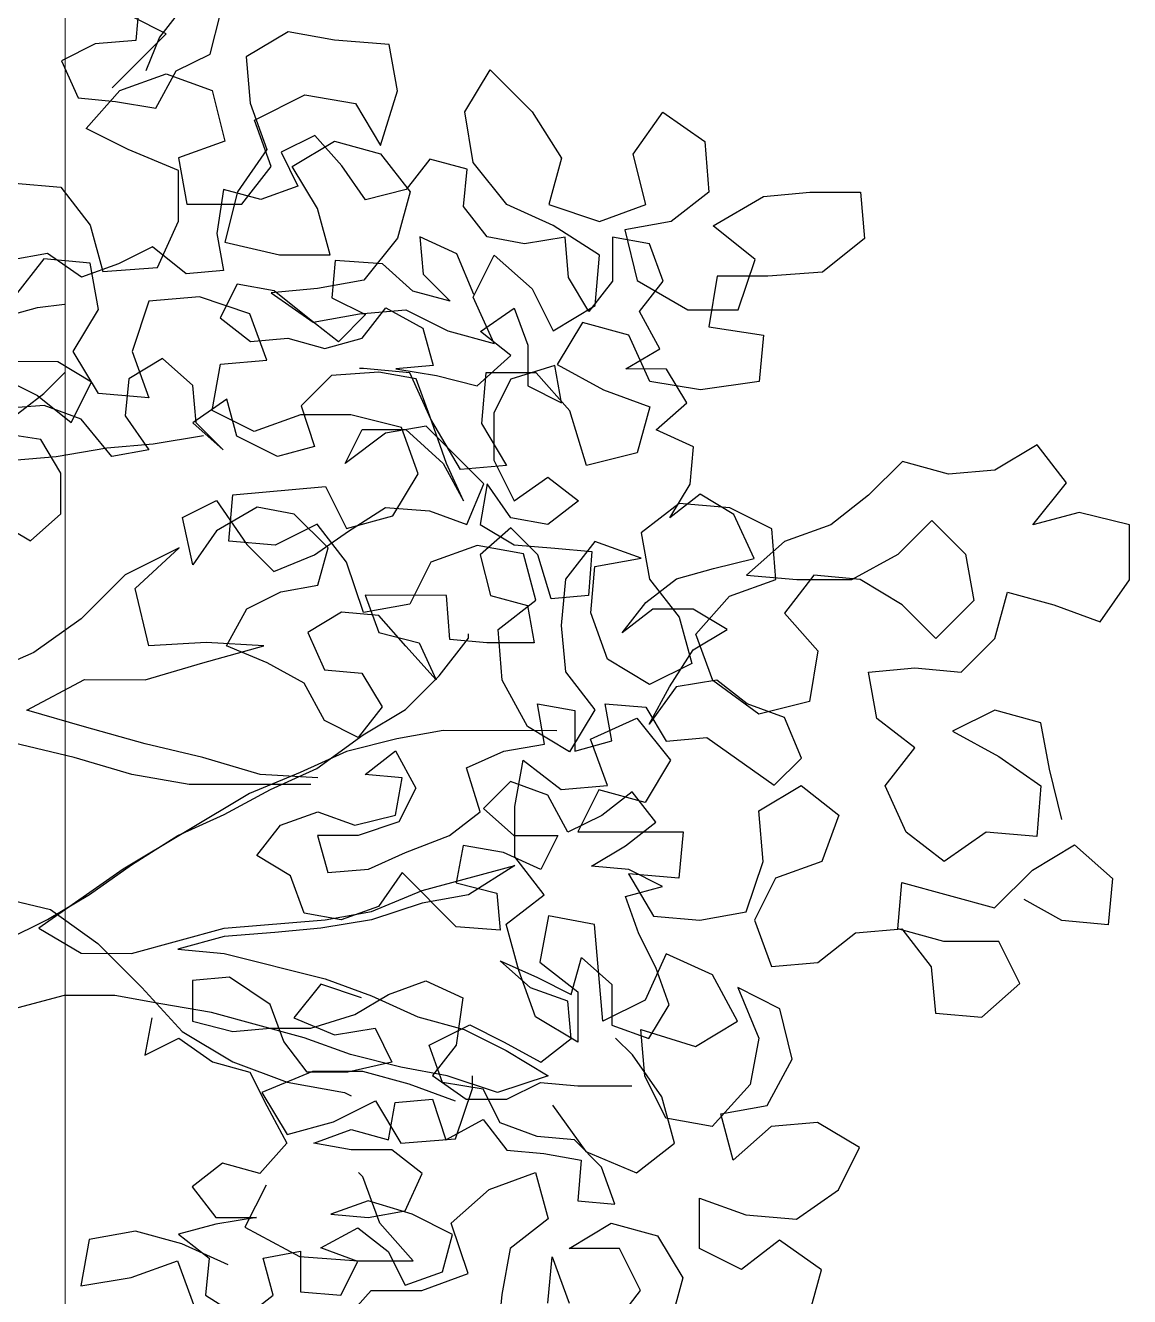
# Model space of a CAD drawing. Header units: millimetres. Extents: x 684983 to 685377, y 990360 to 990509.
# Drawn here: x 685185.96 to 685186.431, y 990435.284 to 990435.826 of the extents above; entities that cross this region are included whole.
import ezdxf

# ---------------------------------------------------------------- set-up
doc = ezdxf.new("R2010")
doc.units = ezdxf.units.MM
doc.layers.add('grid', color=8, linetype='Continuous', lineweight=9)
doc.layers.add('JACK  FRUIT TREE', color=7, linetype='Continuous')
doc.layers.add('TEAK', color=7, linetype='Continuous')

# ---------------------------------------------------------------- blocks, each defined once
blk = doc.blocks.new('JT')
at = {"color": 3}
for p, q in [((0.58548, 1.18347, 157.72663), (0.5735, 1.1763, 157.72663)), ((0.59863, 1.18106, 157.72663), (0.58548, 1.18347, 157.72663)), ((0.61419, 1.17985, 157.72663), (0.59863, 1.18106, 157.72663)), ((0.61657, 1.16669, 157.72663), (0.61419, 1.17985, 157.72663)), ((0.5735, 1.1763, 157.72663), (0.57469, 1.16314, 157.72663)), ((0.5376, 1.16676, 157.72663), (0.55077, 1.17153, 157.72663)), ((0.55077, 1.17153, 157.72663), (0.56392, 1.16674, 157.72663)), ((0.63571, 1.16069, 157.72663), (0.6429, 1.17265, 157.72663)), ((0.6429, 1.17265, 157.72663), (0.65485, 1.16067, 157.72663)), ((0.52802, 1.156, 157.72663), (0.5376, 1.16676, 157.72663)), ((0.56392, 1.16674, 157.72663), (0.5675, 1.15237, 157.72663)), ((0.57588, 1.15835, 157.72663), (0.59024, 1.16551, 157.72663)), ((0.59024, 1.16551, 157.72663), (0.6046, 1.16311, 157.72663)), ((0.61177, 1.15114, 157.72663), (0.61657, 1.16669, 157.72663)), ((0.57469, 1.16314, 157.72663), (0.57946, 1.14997, 157.72663)), ((0.6046, 1.16311, 157.72663), (0.61177, 1.15114, 157.72663)), ((0.63809, 1.14633, 157.72663), (0.63571, 1.16069, 157.72663)), ((0.65485, 1.16067, 157.72663), (0.66321, 1.1475, 157.72663)), ((0.68355, 1.14868, 157.72663), (0.69194, 1.16064, 157.72663)), ((0.69194, 1.16064, 157.72663), (0.7039, 1.15225, 157.72663)), ((0.58065, 1.14518, 157.72663), (0.57588, 1.15835, 157.72663)), ((0.53998, 1.15001, 157.72663), (0.52802, 1.156, 157.72663)), ((0.55433, 1.14401, 157.72663), (0.53998, 1.15001, 157.72663)), ((0.5675, 1.15237, 157.72663), (0.55433, 1.1476, 157.72663)), ((0.57946, 1.14997, 157.72663), (0.57108, 1.13801, 157.72663)), ((0.58664, 1.14518, 157.72663), (0.59861, 1.15235, 157.72663)), ((0.59861, 1.15235, 157.72663), (0.61177, 1.14874, 157.72663)), ((0.7039, 1.15225, 157.72663), (0.70508, 1.13789, 157.72663)), ((0.55433, 1.1476, 157.72663), (0.55672, 1.13444, 157.72663)), ((0.61177, 1.14874, 157.72663), (0.62013, 1.13797, 157.72663)), ((0.64765, 1.13435, 157.72663), (0.63809, 1.14633, 157.72663)), ((0.66321, 1.1475, 157.72663), (0.65961, 1.13434, 157.72663)), ((0.68713, 1.13432, 157.72663), (0.68355, 1.14868, 157.72663)), ((0.55432, 1.12965, 157.72663), (0.55433, 1.14401, 157.72663)), ((0.57227, 1.13442, 157.72663), (0.58065, 1.14518, 157.72663)), ((0.5938, 1.13321, 157.72663), (0.58664, 1.14518, 157.72663)), ((0.50767, 1.14046, 157.72663), (0.52083, 1.13926, 157.72663)), ((0.52083, 1.13926, 157.72663), (0.52919, 1.12848, 157.72663)), ((0.57108, 1.13801, 157.72663), (0.56747, 1.12366, 157.72663)), ((0.62013, 1.13797, 157.72663), (0.61653, 1.12481, 157.72663)), ((0.70508, 1.13789, 157.72663), (0.6943, 1.12953, 157.72663)), ((0.70627, 1.12832, 157.72663), (0.72063, 1.13668, 157.72663)), ((0.72063, 1.13668, 157.72663), (0.73379, 1.13786, 157.72663)), ((0.73379, 1.13786, 157.72663), (0.74815, 1.13785, 157.72663)), ((0.74815, 1.13785, 157.72663), (0.74934, 1.12469, 157.72663)), ((0.55672, 1.13444, 157.72663), (0.57227, 1.13442, 157.72663)), ((0.59738, 1.12004, 157.72663), (0.5938, 1.13321, 157.72663)), ((0.6608, 1.12836, 157.72663), (0.64765, 1.13435, 157.72663)), ((0.65961, 1.13434, 157.72663), (0.67396, 1.12954, 157.72663)), ((0.67396, 1.12954, 157.72663), (0.68713, 1.13432, 157.72663)), ((0.52919, 1.12848, 157.72663), (0.53277, 1.11532, 157.72663)), ((0.54832, 1.1165, 157.72663), (0.55432, 1.12965, 157.72663)), ((0.67396, 1.11997, 157.72663), (0.6608, 1.12836, 157.72663)), ((0.6943, 1.12953, 157.72663), (0.68114, 1.12714, 157.72663)), ((0.71822, 1.11874, 157.72663), (0.70627, 1.12832, 157.72663)), ((0.61653, 1.12481, 157.72663), (0.60695, 1.11286, 157.72663)), ((0.68114, 1.12714, 157.72663), (0.68472, 1.11278, 157.72663)), ((0.74934, 1.12469, 157.72663), (0.73736, 1.11513, 157.72663)), ((0.56747, 1.12366, 157.72663), (0.58302, 1.12006, 157.72663)), ((0.51602, 1.11892, 157.72663), (0.50764, 1.10816, 157.72663)), ((0.52918, 1.11771, 157.72663), (0.51602, 1.11892, 157.72663)), ((0.53156, 1.10455, 157.72663), (0.52918, 1.11771, 157.72663)), ((0.58302, 1.12006, 157.72663), (0.59738, 1.12004, 157.72663)), ((0.63805, 1.10804, 157.72663), (0.64404, 1.12, 157.72663)), ((0.64404, 1.12, 157.72663), (0.6548, 1.11042, 157.72663)), ((0.67275, 1.10562, 157.72663), (0.67396, 1.11997, 157.72663)), ((0.71342, 1.10438, 157.72663), (0.71822, 1.11874, 157.72663)), ((0.53277, 1.11532, 157.72663), (0.54832, 1.1165, 157.72663)), ((0.70745, 1.11396, 157.72663), (0.70504, 1.0996, 157.72663)), ((0.72181, 1.11395, 157.72663), (0.70745, 1.11396, 157.72663)), ((0.73736, 1.11513, 157.72663), (0.72181, 1.11395, 157.72663)), ((0.59378, 1.11047, 157.72663), (0.58062, 1.10929, 157.72663)), ((0.60695, 1.11286, 157.72663), (0.59378, 1.11047, 157.72663)), ((0.6548, 1.11042, 157.72663), (0.66077, 1.09845, 157.72663)), ((0.68472, 1.11278, 157.72663), (0.69907, 1.1044, 157.72663)), ((0.54592, 1.10693, 157.72663), (0.54112, 1.09258, 157.72663)), ((0.56028, 1.10811, 157.72663), (0.54592, 1.10693, 157.72663)), ((0.57463, 1.10331, 157.72663), (0.56028, 1.10811, 157.72663)), ((0.58062, 1.10929, 157.72663), (0.59258, 1.1009, 157.72663)), ((0.64402, 1.09487, 157.72663), (0.63805, 1.10804, 157.72663)), ((0.52437, 1.09259, 157.72663), (0.53156, 1.10455, 157.72663)), ((0.57941, 1.09015, 157.72663), (0.57463, 1.10331, 157.72663)), ((0.59258, 1.1009, 157.72663), (0.60574, 1.10328, 157.72663)), ((0.60574, 1.10328, 157.72663), (0.6189, 1.10447, 157.72663)), ((0.6189, 1.10447, 157.72663), (0.63086, 1.09848, 157.72663)), ((0.66077, 1.09845, 157.72663), (0.67275, 1.10562, 157.72663)), ((0.69907, 1.1044, 157.72663), (0.71342, 1.10438, 157.72663)), ((0.66915, 1.10083, 157.72663), (0.66196, 1.08888, 157.72663)), ((0.68231, 1.09723, 157.72663), (0.66915, 1.10083, 157.72663)), ((0.70504, 1.0996, 157.72663), (0.7206, 1.0972, 157.72663)), ((0.63086, 1.09848, 157.72663), (0.64402, 1.09487, 157.72663)), ((0.68828, 1.08407, 157.72663), (0.68231, 1.09723, 157.72663)), ((0.7206, 1.0972, 157.72663), (0.71939, 1.08404, 157.72663)), ((0.53154, 1.08062, 157.72663), (0.52437, 1.09259, 157.72663)), ((0.54112, 1.09258, 157.72663), (0.5459, 1.07941, 157.72663)), ((0.56384, 1.0758, 157.72663), (0.56625, 1.08896, 157.72663)), ((0.56625, 1.08896, 157.72663), (0.57941, 1.09015, 157.72663)), ((0.60692, 1.08773, 157.72663), (0.60573, 1.08773, 157.72663)), ((0.62008, 1.08652, 157.72663), (0.60692, 1.08773, 157.72663)), ((0.66196, 1.08888, 157.72663), (0.67512, 1.08168, 157.72663)), ((0.62605, 1.07335, 157.72663), (0.62008, 1.08652, 157.72663)), ((0.64162, 1.0865, 157.72663), (0.64041, 1.07214, 157.72663)), ((0.65598, 1.08649, 157.72663), (0.64162, 1.0865, 157.72663)), ((0.66554, 1.07571, 157.72663), (0.65598, 1.08649, 157.72663)), ((0.70264, 1.08166, 157.72663), (0.68828, 1.08407, 157.72663)), ((0.71939, 1.08404, 157.72663), (0.70264, 1.08166, 157.72663)), ((0.5459, 1.07941, 157.72663), (0.53154, 1.08062, 157.72663)), ((0.67512, 1.08168, 157.72663), (0.68827, 1.07689, 157.72663)), ((0.68827, 1.07689, 157.72663), (0.68467, 1.06373, 157.72663)), ((0.5758, 1.06981, 157.72663), (0.56384, 1.0758, 157.72663)), ((0.58897, 1.07458, 157.72663), (0.5758, 1.06981, 157.72663)), ((0.60332, 1.07457, 157.72663), (0.58897, 1.07458, 157.72663)), ((0.61768, 1.07097, 157.72663), (0.60332, 1.07457, 157.72663)), ((0.63442, 1.05899, 157.72663), (0.62605, 1.07335, 157.72663)), ((0.67031, 1.06015, 157.72663), (0.66554, 1.07571, 157.72663)), ((0.62245, 1.0578, 157.72663), (0.61768, 1.07097, 157.72663)), ((0.64041, 1.07214, 157.72663), (0.64758, 1.06017, 157.72663)), ((0.79834, 1.06602, 157.72663), (0.78637, 1.05885, 157.72663)), ((0.8067, 1.05524, 157.72663), (0.79834, 1.06602, 157.72663)), ((0.68467, 1.06373, 157.72663), (0.67031, 1.06015, 157.72663)), ((0.64758, 1.06017, 157.72663), (0.63442, 1.05899, 157.72663)), ((0.76005, 1.06127, 157.72663), (0.75047, 1.0517, 157.72663)), ((0.7732, 1.05767, 157.72663), (0.76005, 1.06127, 157.72663)), ((0.78637, 1.05885, 157.72663), (0.7732, 1.05767, 157.72663)), ((0.61526, 1.04585, 157.72663), (0.62245, 1.0578, 157.72663)), ((0.79712, 1.04329, 157.72663), (0.8067, 1.05524, 157.72663)), ((0.56859, 1.03871, 157.72663), (0.5698, 1.05187, 157.72663)), ((0.5698, 1.05187, 157.72663), (0.59613, 1.05424, 157.72663)), ((0.59613, 1.05424, 157.72663), (0.6021, 1.04227, 157.72663)), ((0.75047, 1.0517, 157.72663), (0.73969, 1.04334, 157.72663)), ((0.69662, 1.04936, 157.72663), (0.68585, 1.041, 157.72663)), ((0.71098, 1.04815, 157.72663), (0.69662, 1.04936, 157.72663)), ((0.72294, 1.04216, 157.72663), (0.71098, 1.04815, 157.72663)), ((0.6021, 1.04227, 157.72663), (0.61526, 1.04585, 157.72663)), ((0.75883, 1.03495, 157.72663), (0.76841, 1.04451, 157.72663)), ((0.76841, 1.04451, 157.72663), (0.77797, 1.03493, 157.72663)), ((0.81028, 1.04686, 157.72663), (0.79712, 1.04329, 157.72663)), ((0.82464, 1.04326, 157.72663), (0.81028, 1.04686, 157.72663)), ((0.59372, 1.04347, 157.72663), (0.58175, 1.0375, 157.72663)), ((0.60209, 1.0327, 157.72663), (0.59372, 1.04347, 157.72663)), ((0.68585, 1.041, 157.72663), (0.68823, 1.02783, 157.72663)), ((0.72412, 1.0278, 157.72663), (0.72294, 1.04216, 157.72663)), ((0.73969, 1.04334, 157.72663), (0.72652, 1.03857, 157.72663)), ((0.82462, 1.02771, 157.72663), (0.82464, 1.04326, 157.72663)), ((0.58175, 1.0375, 157.72663), (0.56859, 1.03871, 157.72663)), ((0.63918, 1.03745, 157.72663), (0.62602, 1.03267, 157.72663)), ((0.65234, 1.03504, 157.72663), (0.63918, 1.03745, 157.72663)), ((0.67268, 1.03861, 157.72663), (0.6643, 1.02785, 157.72663)), ((0.68584, 1.03382, 157.72663), (0.67268, 1.03861, 157.72663)), ((0.72652, 1.03857, 157.72663), (0.71575, 1.029, 157.72663)), ((0.65592, 1.02188, 157.72663), (0.65234, 1.03504, 157.72663)), ((0.67268, 1.03144, 157.72663), (0.68584, 1.03382, 157.72663)), ((0.74566, 1.02778, 157.72663), (0.75883, 1.03495, 157.72663)), ((0.77797, 1.03493, 157.72663), (0.78035, 1.02177, 157.72663)), ((0.60686, 1.01834, 157.72663), (0.60209, 1.0327, 157.72663)), ((0.62602, 1.03267, 157.72663), (0.62002, 1.02072, 157.72663)), ((0.67147, 1.01828, 157.72663), (0.67268, 1.03144, 157.72663)), ((0.6643, 1.02785, 157.72663), (0.66309, 1.01469, 157.72663)), ((0.68823, 1.02783, 157.72663), (0.69659, 1.01706, 157.72663)), ((0.71096, 1.02303, 157.72663), (0.72412, 1.0278, 157.72663)), ((0.71575, 1.029, 157.72663), (0.7301, 1.02779, 157.72663)), ((0.73489, 1.02899, 157.72663), (0.72651, 1.01823, 157.72663)), ((0.7301, 1.02779, 157.72663), (0.74566, 1.02778, 157.72663)), ((0.74805, 1.02778, 157.72663), (0.73489, 1.02899, 157.72663)), ((0.76001, 1.02059, 157.72663), (0.74805, 1.02778, 157.72663)), ((0.81624, 1.01575, 157.72663), (0.82462, 1.02771, 157.72663)), ((0.70138, 1.01227, 157.72663), (0.71096, 1.02303, 157.72663)), ((0.78632, 1.01099, 157.72663), (0.78992, 1.02415, 157.72663)), ((0.78992, 1.02415, 157.72663), (0.80308, 1.02055, 157.72663)), ((0.62002, 1.02072, 157.72663), (0.60686, 1.01834, 157.72663)), ((0.64514, 1.01351, 157.72663), (0.65592, 1.02188, 157.72663)), ((0.76957, 1.01101, 157.72663), (0.76001, 1.02059, 157.72663)), ((0.78035, 1.02177, 157.72663), (0.76957, 1.01101, 157.72663)), ((0.80308, 1.02055, 157.72663), (0.81624, 1.01575, 157.72663)), ((0.67624, 1.00511, 157.72663), (0.67147, 1.01828, 157.72663)), ((0.69659, 1.01706, 157.72663), (0.70017, 1.00389, 157.72663)), ((0.72651, 1.01823, 157.72663), (0.73607, 1.00745, 157.72663)), ((0.64633, 0.99916, 157.72663), (0.64514, 1.01351, 157.72663)), ((0.66309, 1.01469, 157.72663), (0.66428, 1.00153, 157.72663)), ((0.70615, 0.9991, 157.72663), (0.70138, 1.01227, 157.72663)), ((0.77674, 1.00143, 157.72663), (0.78632, 1.01099, 157.72663)), ((0.6882, 0.99792, 157.72663), (0.67624, 1.00511, 157.72663)), ((0.73607, 1.00745, 157.72663), (0.73366, 0.99309, 157.72663)), ((0.66428, 1.00153, 157.72663), (0.67264, 0.99076, 157.72663)), ((0.70017, 1.00389, 157.72663), (0.6882, 0.99792, 157.72663)), ((0.75042, 1.00145, 157.72663), (0.76358, 1.00264, 157.72663)), ((0.7528, 0.98829, 157.72663), (0.75042, 1.00145, 157.72663)), ((0.76358, 1.00264, 157.72663), (0.77674, 1.00143, 157.72663)), ((0.65349, 0.98599, 157.72663), (0.64633, 0.99916, 157.72663)), ((0.7193, 0.98952, 157.72663), (0.70615, 0.9991, 157.72663)), ((0.67264, 0.99076, 157.72663), (0.66545, 0.9788, 157.72663)), ((0.73366, 0.99309, 157.72663), (0.7193, 0.98952, 157.72663)), ((0.7863, 0.99065, 157.72663), (0.77433, 0.98468, 157.72663)), ((0.79946, 0.98705, 157.72663), (0.7863, 0.99065, 157.72663)), ((0.67144, 0.98238, 157.72663), (0.6846, 0.98835, 157.72663)), ((0.6846, 0.98835, 157.72663), (0.69416, 0.97638, 157.72663)), ((0.76356, 0.9799, 157.72663), (0.7528, 0.98829, 157.72663)), ((0.80184, 0.97389, 157.72663), (0.79946, 0.98705, 157.72663)), ((0.66545, 0.9788, 157.72663), (0.65349, 0.98599, 157.72663)), ((0.77433, 0.98468, 157.72663), (0.78749, 0.97749, 157.72663)), ((0.67621, 0.96922, 157.72663), (0.67144, 0.98238, 157.72663)), ((0.75518, 0.96914, 157.72663), (0.76356, 0.9799, 157.72663)), ((0.64988, 0.96326, 157.72663), (0.65229, 0.97642, 157.72663)), ((0.65229, 0.97642, 157.72663), (0.66305, 0.96803, 157.72663)), ((0.69416, 0.97638, 157.72663), (0.68697, 0.96442, 157.72663)), ((0.78749, 0.97749, 157.72663), (0.79945, 0.9691, 157.72663)), ((0.80542, 0.95953, 157.72663), (0.80184, 0.97389, 157.72663)), ((0.66305, 0.96803, 157.72663), (0.67621, 0.96922, 157.72663)), ((0.71928, 0.962, 157.72663), (0.73125, 0.96917, 157.72663)), ((0.73125, 0.96917, 157.72663), (0.74201, 0.96078, 157.72663)), ((0.76115, 0.95598, 157.72663), (0.75518, 0.96914, 157.72663)), ((0.79945, 0.9691, 157.72663), (0.79824, 0.95475, 157.72663)), ((0.67382, 0.96802, 157.72663), (0.66782, 0.95606, 157.72663)), ((0.68697, 0.96442, 157.72663), (0.67382, 0.96802, 157.72663)), ((0.64987, 0.9489, 157.72663), (0.64988, 0.96326, 157.72663)), ((0.72046, 0.94764, 157.72663), (0.71928, 0.962, 157.72663)), ((0.74201, 0.96078, 157.72663), (0.73721, 0.94762, 157.72663)), ((0.66782, 0.95606, 157.72663), (0.69773, 0.95604, 157.72663)), ((0.69773, 0.95604, 157.72663), (0.69653, 0.94288, 157.72663)), ((0.77191, 0.94759, 157.72663), (0.76115, 0.95598, 157.72663)), ((0.78388, 0.95596, 157.72663), (0.77191, 0.94759, 157.72663)), ((0.79824, 0.95475, 157.72663), (0.78388, 0.95596, 157.72663)), ((0.79703, 0.94518, 157.72663), (0.809, 0.95234, 157.72663)), ((0.809, 0.95234, 157.72663), (0.81976, 0.94276, 157.72663)), ((0.65823, 0.93813, 157.72663), (0.64987, 0.9489, 157.72663)), ((0.71566, 0.93329, 157.72663), (0.72046, 0.94764, 157.72663)), ((0.73721, 0.94762, 157.72663), (0.72404, 0.94285, 157.72663)), ((0.69653, 0.94288, 157.72663), (0.68217, 0.94409, 157.72663)), ((0.68217, 0.94409, 157.72663), (0.68934, 0.93211, 157.72663)), ((0.78625, 0.93442, 157.72663), (0.79703, 0.94518, 157.72663)), ((0.72404, 0.94285, 157.72663), (0.71805, 0.93089, 157.72663)), ((0.75873, 0.92846, 157.72663), (0.75994, 0.94162, 157.72663)), ((0.75994, 0.94162, 157.72663), (0.78625, 0.93442, 157.72663)), ((0.81976, 0.94276, 157.72663), (0.81855, 0.9296, 157.72663)), ((0.64746, 0.92976, 157.72663), (0.65823, 0.93813, 157.72663)), ((0.80539, 0.93081, 157.72663), (0.79463, 0.9368, 157.72663)), ((0.7025, 0.93091, 157.72663), (0.71566, 0.93329, 157.72663)), ((0.65104, 0.9166, 157.72663), (0.64746, 0.92976, 157.72663)), ((0.65943, 0.93214, 157.72663), (0.65702, 0.91898, 157.72663)), ((0.67258, 0.92974, 157.72663), (0.65943, 0.93214, 157.72663)), ((0.67377, 0.91538, 157.72663), (0.67258, 0.92974, 157.72663)), ((0.68934, 0.93211, 157.72663), (0.7025, 0.93091, 157.72663)), ((0.71805, 0.93089, 157.72663), (0.72282, 0.91773, 157.72663)), ((0.81855, 0.9296, 157.72663), (0.80539, 0.93081, 157.72663)), ((0.73599, 0.91891, 157.72663), (0.74676, 0.92728, 157.72663)), ((0.74676, 0.92728, 157.72663), (0.75992, 0.92846, 157.72663)), ((0.77189, 0.92486, 157.72663), (0.75873, 0.92846, 157.72663)), ((0.75992, 0.92846, 157.72663), (0.76829, 0.91768, 157.72663)), ((0.78744, 0.92485, 157.72663), (0.77189, 0.92486, 157.72663)), ((0.79341, 0.91288, 157.72663), (0.78744, 0.92485, 157.72663)), ((0.65702, 0.91898, 157.72663), (0.66778, 0.9106, 157.72663)), ((0.69292, 0.92134, 157.72663), (0.68692, 0.90819, 157.72663)), ((0.70607, 0.91535, 157.72663), (0.69292, 0.92134, 157.72663)), ((0.72282, 0.91773, 157.72663), (0.73599, 0.91891, 157.72663)), ((0.65581, 0.90343, 157.72663), (0.65104, 0.9166, 157.72663)), ((0.67495, 0.90222, 157.72663), (0.67377, 0.91538, 157.72663)), ((0.71324, 0.90218, 157.72663), (0.70607, 0.91535, 157.72663)), ((0.76829, 0.91768, 157.72663), (0.76947, 0.90452, 157.72663)), ((0.66778, 0.9106, 157.72663), (0.66777, 0.89624, 157.72663)), ((0.72521, 0.90576, 157.72663), (0.71325, 0.91175, 157.72663)), ((0.71325, 0.91175, 157.72663), (0.71922, 0.89739, 157.72663)), ((0.78263, 0.90331, 157.72663), (0.79341, 0.91288, 157.72663)), ((0.68692, 0.90819, 157.72663), (0.67495, 0.90222, 157.72663)), ((0.66777, 0.89624, 157.72663), (0.65581, 0.90343, 157.72663)), ((0.72878, 0.8914, 157.72663), (0.72521, 0.90576, 157.72663)), ((0.76947, 0.90452, 157.72663), (0.78263, 0.90331, 157.72663)), ((0.6869, 0.88665, 157.72663), (0.68572, 0.89981, 157.72663)), ((0.68572, 0.89981, 157.72663), (0.70127, 0.89501, 157.72663)), ((0.70127, 0.89501, 157.72663), (0.71324, 0.90218, 157.72663)), ((0.68332, 0.89264, 157.72663), (0.67854, 0.89743, 157.72663)), ((0.71922, 0.89739, 157.72663), (0.71681, 0.88423, 157.72663)), ((0.69168, 0.88066, 157.72663), (0.68332, 0.89264, 157.72663)), ((0.72159, 0.87824, 157.72663), (0.72878, 0.8914, 157.72663)), ((0.59238, 0.88793, 157.72663), (0.57802, 0.88197, 157.72663)), ((0.60674, 0.88792, 157.72663), (0.59238, 0.88793, 157.72663)), ((0.6199, 0.88432, 157.72663), (0.60674, 0.88792, 157.72663)), ((0.63784, 0.88311, 157.72663), (0.63785, 0.8867, 157.72663)), ((0.69287, 0.87468, 157.72663), (0.6869, 0.88665, 157.72663)), ((0.57802, 0.88197, 157.72663), (0.58519, 0.86999, 157.72663)), ((0.63306, 0.87952, 157.72663), (0.6199, 0.88432, 157.72663)), ((0.63305, 0.86875, 157.72663), (0.63784, 0.88311, 157.72663)), ((0.71681, 0.88423, 157.72663), (0.70603, 0.87228, 157.72663)), ((0.59835, 0.87357, 157.72663), (0.61032, 0.87954, 157.72663)), ((0.61032, 0.87954, 157.72663), (0.61749, 0.86757, 157.72663)), ((0.66057, 0.8783, 157.72663), (0.67013, 0.86513, 157.72663)), ((0.69526, 0.8675, 157.72663), (0.69168, 0.88066, 157.72663)), ((0.70843, 0.87586, 157.72663), (0.72159, 0.87824, 157.72663)), ((0.70603, 0.87228, 157.72663), (0.69287, 0.87468, 157.72663)), ((0.71201, 0.8627, 157.72663), (0.70843, 0.87586, 157.72663)), ((0.58519, 0.86999, 157.72663), (0.59835, 0.87357, 157.72663)), ((0.72278, 0.87226, 157.72663), (0.71201, 0.8627, 157.72663)), ((0.73595, 0.87345, 157.72663), (0.72278, 0.87226, 157.72663)), ((0.7479, 0.86626, 157.72663), (0.73595, 0.87345, 157.72663)), ((0.61749, 0.86757, 157.72663), (0.63305, 0.86875, 157.72663)), ((0.68448, 0.85914, 157.72663), (0.69526, 0.8675, 157.72663)), ((0.67013, 0.86513, 157.72663), (0.68448, 0.85914, 157.72663)), ((0.74191, 0.8543, 157.72663), (0.7479, 0.86626, 157.72663)), ((0.60671, 0.85801, 157.72663), (0.60552, 0.85921, 157.72663)), ((0.61149, 0.84484, 157.72663), (0.60671, 0.85801, 157.72663)), ((0.6426, 0.85439, 157.72663), (0.65577, 0.85916, 157.72663)), ((0.65577, 0.85916, 157.72663), (0.65935, 0.846, 157.72663)), ((0.57919, 0.85564, 157.72663), (0.5732, 0.84368, 157.72663)), ((0.63183, 0.84483, 157.72663), (0.6426, 0.85439, 157.72663)), ((0.72994, 0.84593, 157.72663), (0.74191, 0.8543, 157.72663)), ((0.70241, 0.83758, 157.72663), (0.70242, 0.85194, 157.72663)), ((0.70242, 0.85194, 157.72663), (0.71558, 0.84714, 157.72663)), ((0.65935, 0.846, 157.72663), (0.64857, 0.83763, 157.72663)), ((0.71558, 0.84714, 157.72663), (0.72994, 0.84593, 157.72663)), ((0.54209, 0.84252, 157.72663), (0.52893, 0.84013, 157.72663)), ((0.55525, 0.83891, 157.72663), (0.54209, 0.84252, 157.72663)), ((0.5732, 0.84368, 157.72663), (0.58875, 0.83529, 157.72663)), ((0.62105, 0.83407, 157.72663), (0.61149, 0.84484, 157.72663)), ((0.6366, 0.83046, 157.72663), (0.63183, 0.84483, 157.72663)), ((0.66532, 0.83762, 157.72663), (0.67729, 0.84478, 157.72663)), ((0.67729, 0.84478, 157.72663), (0.69045, 0.84118, 157.72663)), ((0.52893, 0.84013, 157.72663), (0.52652, 0.82698, 157.72663)), ((0.5684, 0.83292, 157.72663), (0.55525, 0.83891, 157.72663)), ((0.69045, 0.84118, 157.72663), (0.69762, 0.82921, 157.72663)), ((0.72515, 0.83995, 157.72663), (0.71437, 0.83159, 157.72663)), ((0.7371, 0.83157, 157.72663), (0.72515, 0.83995, 157.72663)), ((0.58875, 0.83529, 157.72663), (0.6055, 0.83408, 157.72663)), ((0.64857, 0.83763, 157.72663), (0.64617, 0.82447, 157.72663)), ((0.65932, 0.82207, 157.72663), (0.66053, 0.83523, 157.72663)), ((0.66053, 0.83523, 157.72663), (0.66531, 0.82206, 157.72663)), ((0.67968, 0.8376, 157.72663), (0.66532, 0.83762, 157.72663)), ((0.68565, 0.82563, 157.72663), (0.67968, 0.8376, 157.72663)), ((0.71437, 0.83159, 157.72663), (0.70241, 0.83758, 157.72663)), ((0.54088, 0.82936, 157.72663), (0.55405, 0.83413, 157.72663)), ((0.55405, 0.83413, 157.72663), (0.55882, 0.82096, 157.72663)), ((0.6055, 0.83408, 157.72663), (0.62105, 0.83407, 157.72663)), ((0.7335, 0.81841, 157.72663), (0.7371, 0.83157, 157.72663)), ((0.52652, 0.82698, 157.72663), (0.54088, 0.82936, 157.72663)), ((0.62343, 0.82569, 157.72663), (0.6366, 0.83046, 157.72663)), ((0.69762, 0.82921, 157.72663), (0.69402, 0.81605, 157.72663)), ((0.5995, 0.81494, 157.72663), (0.60908, 0.8257, 157.72663)), ((0.60908, 0.8257, 157.72663), (0.62343, 0.82569, 157.72663)), ((0.64617, 0.82447, 157.72663), (0.64496, 0.81131, 157.72663)), ((0.67727, 0.81487, 157.72663), (0.68565, 0.82563, 157.72663))]:
    blk.add_line(p, q, dxfattribs=at)
for p, q in [((0.51599, 1.08063, 157.72663), (0.52197, 1.08661, 157.72663)), ((0.50521, 1.07227, 157.72663), (0.51599, 1.08063, 157.72663)), ((0.54708, 1.06625, 157.72663), (0.53392, 1.06506, 157.72663)), ((0.56144, 1.06863, 157.72663), (0.54708, 1.06625, 157.72663)), ((0.51956, 1.06268, 157.72663), (0.49324, 1.06032, 157.72663)), ((0.53392, 1.06506, 157.72663), (0.51956, 1.06268, 157.72663)), ((0.63677, 1.01113, 157.72663), (0.63677, 1.01233, 157.72663)), ((0.62838, 1.00037, 157.72663), (0.63677, 1.01113, 157.72663)), ((0.6188, 0.99081, 157.72663), (0.62838, 1.00037, 157.72663)), ((0.60683, 0.98364, 157.72663), (0.6188, 0.99081, 157.72663)), ((0.59366, 0.97408, 157.72663), (0.60683, 0.98364, 157.72663)), ((0.62956, 0.98481, 157.72663), (0.6164, 0.98243, 157.72663)), ((0.66187, 0.98478, 157.72663), (0.62956, 0.98481, 157.72663)), ((0.6164, 0.98243, 157.72663), (0.60204, 0.97886, 157.72663)), ((0.60204, 0.97886, 157.72663), (0.58887, 0.97289, 157.72663)), ((0.58887, 0.97289, 157.72663), (0.57451, 0.96692, 157.72663)), ((0.58049, 0.96811, 157.72663), (0.59366, 0.97408, 157.72663)), ((0.57451, 0.96692, 157.72663), (0.5386, 0.94541, 157.72663)), ((0.56732, 0.96094, 157.72663), (0.58049, 0.96811, 157.72663)), ((0.55416, 0.95497, 157.72663), (0.56732, 0.96094, 157.72663)), ((0.54099, 0.94661, 157.72663), (0.55416, 0.95497, 157.72663)), ((0.5386, 0.94541, 157.72663), (0.51465, 0.92869, 157.72663)), ((0.52902, 0.93824, 157.72663), (0.54099, 0.94661, 157.72663)), ((0.62354, 0.93935, 157.72663), (0.64987, 0.94651, 157.72663)), ((0.64987, 0.94651, 157.72663), (0.6367, 0.93815, 157.72663)), ((0.51705, 0.93108, 157.72663), (0.52902, 0.93824, 157.72663)), ((0.60918, 0.93338, 157.72663), (0.62354, 0.93935, 157.72663)), ((0.6367, 0.93815, 157.72663), (0.62354, 0.93576, 157.72663)), ((0.59601, 0.931, 157.72663), (0.60918, 0.93338, 157.72663)), ((0.62354, 0.93576, 157.72663), (0.60917, 0.93099, 157.72663)), ((0.50508, 0.9251, 157.72663), (0.51705, 0.93108, 157.72663)), ((0.51465, 0.92869, 157.72663), (0.52661, 0.9215, 157.72663)), ((0.5673, 0.92864, 157.72663), (0.59601, 0.931, 157.72663)), ((0.60917, 0.93099, 157.72663), (0.59481, 0.92861, 157.72663)), ((0.54097, 0.92148, 157.72663), (0.5673, 0.92864, 157.72663)), ((0.56729, 0.92624, 157.72663), (0.55413, 0.92267, 157.72663)), ((0.58165, 0.92743, 157.72663), (0.56729, 0.92624, 157.72663)), ((0.59481, 0.92861, 157.72663), (0.58165, 0.92743, 157.72663)), ((0.52661, 0.9215, 157.72663), (0.54097, 0.92148, 157.72663)), ((0.55413, 0.92267, 157.72663), (0.56729, 0.92146, 157.72663)), ((0.56729, 0.92146, 157.72663), (0.596, 0.91425, 157.72663)), ((0.596, 0.91425, 157.72663), (0.60915, 0.90946, 157.72663)), ((0.52181, 0.90954, 157.72663), (0.50865, 0.90596, 157.72663)), ((0.53617, 0.90952, 157.72663), (0.52181, 0.90954, 157.72663)), ((0.54933, 0.90712, 157.72663), (0.53617, 0.90952, 157.72663)), ((0.56368, 0.90471, 157.72663), (0.54933, 0.90712, 157.72663)), ((0.60915, 0.90946, 157.72663), (0.62231, 0.90346, 157.72663)), ((0.59, 0.89751, 157.72663), (0.56368, 0.90471, 157.72663)), ((0.62231, 0.90346, 157.72663), (0.63547, 0.89986, 157.72663)), ((0.63547, 0.89986, 157.72663), (0.64743, 0.89387, 157.72663)), ((0.60316, 0.89271, 157.72663), (0.59, 0.89751, 157.72663)), ((0.61751, 0.88911, 157.72663), (0.60316, 0.89271, 157.72663)), ((0.64743, 0.89387, 157.72663), (0.65938, 0.88668, 157.72663)), ((0.63067, 0.8867, 157.72663), (0.61751, 0.88911, 157.72663)), ((0.64502, 0.8819, 157.72663), (0.63067, 0.8867, 157.72663)), ((0.65938, 0.88668, 157.72663), (0.64502, 0.8819, 157.72663))]:
    blk.add_line(p, q)
blk = doc.blocks.new('A$C25655A80')
at = {"color": 62}
for p, q in [((0.61361, 1.37795), (0.61264, 1.36737)), ((0.62611, 1.37697), (0.61937, 1.36833)), ((0.62129, 1.36929), (0.61168, 1.3741)), ((0.63378, 1.36351), (0.63668, 1.37504)), ((0.6011, 1.36642), (0.59149, 1.36162)), ((0.61264, 1.36737), (0.6011, 1.36642)), ((0.6059, 1.35392), (0.62129, 1.36929)), ((0.61937, 1.36833), (0.61552, 1.35872)), ((0.62417, 1.35871), (0.63378, 1.36351)), ((0.59149, 1.36162), (0.59628, 1.35104)), ((0.61839, 1.34814), (0.62417, 1.35871)), ((0.59628, 1.35104), (0.60686, 1.35007)), ((0.60686, 1.35007), (0.61839, 1.34814)), ((0.66356, 1.34041), (0.65395, 1.33561)), ((0.67125, 1.33175), (0.66356, 1.34041)), ((0.65395, 1.33561), (0.65874, 1.32599)), ((0.69624, 1.33365), (0.68951, 1.325)), ((0.70681, 1.33076), (0.69624, 1.33365)), ((0.67797, 1.32213), (0.67125, 1.33175)), ((0.70584, 1.32018), (0.70681, 1.33076)), ((0.63759, 1.32505), (0.63566, 1.31256)), ((0.64817, 1.32216), (0.63759, 1.32505)), ((0.65874, 1.32599), (0.64817, 1.32216)), ((0.68951, 1.325), (0.67797, 1.32213)), ((0.71256, 1.31153), (0.70584, 1.32018)), ((0.63566, 1.31256), (0.63757, 1.30198)), ((0.61739, 1.30873), (0.60778, 1.30393)), ((0.627, 1.30103), (0.61739, 1.30873)), ((0.69334, 1.31154), (0.69429, 1.30097)), ((0.70391, 1.30673), (0.69334, 1.31154)), ((0.72314, 1.30959), (0.71256, 1.31153)), ((0.73467, 1.3115), (0.72314, 1.30959)), ((0.73562, 1.29997), (0.73467, 1.3115)), ((0.74813, 1.31149), (0.74812, 1.299)), ((0.7587, 1.30956), (0.74813, 1.31149)), ((0.76254, 1.29898), (0.7587, 1.30956)), ((0.58759, 1.30683), (0.57701, 1.30492)), ((0.5972, 1.30009), (0.58759, 1.30683)), ((0.6693, 1.30484), (0.66833, 1.29426)), ((0.68276, 1.30386), (0.6693, 1.30484)), ((0.7087, 1.29519), (0.70391, 1.30673)), ((0.60778, 1.30393), (0.5972, 1.30009)), ((0.63757, 1.30198), (0.627, 1.30103)), ((0.6914, 1.29616), (0.68276, 1.30386)), ((0.69429, 1.30097), (0.70197, 1.29327)), ((0.64142, 1.29813), (0.6366, 1.28852)), ((0.65199, 1.2962), (0.64142, 1.29813)), ((0.74138, 1.29035), (0.73562, 1.29997)), ((0.74812, 1.299), (0.74138, 1.29035)), ((0.7558, 1.29034), (0.76254, 1.29898)), ((0.66159, 1.2885), (0.65199, 1.2962)), ((0.66833, 1.29426), (0.67794, 1.28945)), ((0.70197, 1.29327), (0.6914, 1.29616)), ((0.57412, 1.28858), (0.58469, 1.29145)), ((0.58469, 1.29145), (0.59238, 1.29241)), ((0.67697, 1.28272), (0.68371, 1.29136)), ((0.68371, 1.29136), (0.69428, 1.28559)), ((0.71062, 1.28461), (0.72024, 1.29133)), ((0.72024, 1.29133), (0.72407, 1.28075)), ((0.76156, 1.27976), (0.7558, 1.29034)), ((0.6366, 1.28852), (0.64525, 1.28179)), ((0.67024, 1.28176), (0.66159, 1.2885)), ((0.67794, 1.28945), (0.67024, 1.28176)), ((0.69428, 1.28559), (0.69715, 1.27501)), ((0.71926, 1.27787), (0.71062, 1.28461)), ((0.64525, 1.28179), (0.65582, 1.28274)), ((0.65582, 1.28274), (0.66639, 1.27984)), ((0.66639, 1.27984), (0.67697, 1.28272)), ((0.72407, 1.28075), (0.72406, 1.26922)), ((0.75194, 1.274), (0.76156, 1.27976)), ((0.59045, 1.27607), (0.57795, 1.27608)), ((0.60005, 1.27029), (0.59045, 1.27607)), ((0.62025, 1.277), (0.61063, 1.27124)), ((0.62889, 1.2693), (0.62025, 1.277)), ((0.70964, 1.26923), (0.71926, 1.27787)), ((0.66831, 1.27215), (0.65965, 1.26351)), ((0.68177, 1.2731), (0.66831, 1.27215)), ((0.69234, 1.27117), (0.68177, 1.2731)), ((0.69715, 1.27501), (0.68657, 1.27406)), ((0.68657, 1.27406), (0.69811, 1.27212)), ((0.69811, 1.27212), (0.70964, 1.26923)), ((0.73176, 1.27498), (0.71926, 1.27114)), ((0.73367, 1.2644), (0.73176, 1.27498)), ((0.76348, 1.27399), (0.75194, 1.274)), ((0.76924, 1.26437), (0.76348, 1.27399)), ((0.57506, 1.27128), (0.58467, 1.26646)), ((0.59428, 1.25876), (0.60005, 1.27029)), ((0.61063, 1.27124), (0.60966, 1.26067)), ((0.62984, 1.25873), (0.62889, 1.2693)), ((0.69618, 1.26059), (0.69234, 1.27117)), ((0.71926, 1.27114), (0.71444, 1.26154)), ((0.72406, 1.26922), (0.73367, 1.2644)), ((0.58467, 1.26646), (0.59428, 1.25876)), ((0.6385, 1.26545), (0.62888, 1.25873)), ((0.64138, 1.25487), (0.6385, 1.26545)), ((0.58659, 1.26358), (0.57409, 1.26263)), ((0.59716, 1.25972), (0.58659, 1.26358)), ((0.65965, 1.26351), (0.66348, 1.25197)), ((0.71444, 1.26154), (0.71443, 1.24808)), ((0.76058, 1.25669), (0.76924, 1.26437)), ((0.6058, 1.24914), (0.59716, 1.25972)), ((0.60966, 1.26067), (0.61638, 1.25105)), ((0.62888, 1.25873), (0.63753, 1.25103)), ((0.63753, 1.25103), (0.62984, 1.25873)), ((0.69521, 1.25771), (0.68367, 1.2558)), ((0.71154, 1.24135), (0.69521, 1.25771)), ((0.70097, 1.24713), (0.69618, 1.26059)), ((0.58562, 1.25396), (0.57312, 1.2559)), ((0.59138, 1.24434), (0.58562, 1.25396)), ((0.65291, 1.24909), (0.64138, 1.25487)), ((0.67213, 1.24715), (0.67695, 1.25676)), ((0.68367, 1.2558), (0.67213, 1.24715)), ((0.67695, 1.25676), (0.68944, 1.25675)), ((0.68944, 1.25675), (0.70001, 1.24713)), ((0.77115, 1.25187), (0.76058, 1.25669)), ((0.61638, 1.25105), (0.6058, 1.24914)), ((0.66348, 1.25197), (0.65291, 1.24909)), ((0.77018, 1.2413), (0.77115, 1.25187)), ((0.70001, 1.24713), (0.70577, 1.23655)), ((0.70577, 1.23655), (0.70097, 1.24713)), ((0.71443, 1.24808), (0.72019, 1.23654)), ((0.59137, 1.23281), (0.59138, 1.24434)), ((0.72019, 1.23654), (0.7298, 1.24326)), ((0.7298, 1.24326), (0.73845, 1.23652)), ((0.70672, 1.22982), (0.71154, 1.24135)), ((0.7125, 1.24135), (0.71057, 1.22982)), ((0.71922, 1.23173), (0.7125, 1.24135)), ((0.7644, 1.23169), (0.77018, 1.2413)), ((0.62597, 1.23182), (0.63559, 1.23661)), ((0.63559, 1.23661), (0.64423, 1.22411)), ((0.73845, 1.23652), (0.72979, 1.2298)), ((0.77306, 1.23841), (0.7644, 1.23169)), ((0.78267, 1.23263), (0.77306, 1.23841)), ((0.58271, 1.22513), (0.59137, 1.23281)), ((0.64713, 1.23468), (0.63558, 1.22796)), ((0.6577, 1.23275), (0.64713, 1.23468)), ((0.6673, 1.22313), (0.6577, 1.23275)), ((0.67307, 1.22793), (0.68365, 1.23465)), ((0.68365, 1.23465), (0.69615, 1.23367)), ((0.69615, 1.23367), (0.70672, 1.22982)), ((0.78842, 1.22013), (0.78267, 1.23263)), ((0.5731, 1.2309), (0.58271, 1.22513)), ((0.62885, 1.21836), (0.62597, 1.23182)), ((0.71922, 1.22885), (0.71056, 1.22116)), ((0.71057, 1.22982), (0.72017, 1.22404)), ((0.72979, 1.2298), (0.71922, 1.23173)), ((0.7269, 1.22115), (0.71922, 1.22885)), ((0.63558, 1.22796), (0.62885, 1.21836)), ((0.66345, 1.22121), (0.67307, 1.22793)), ((0.625, 1.22317), (0.60962, 1.21549)), ((0.6125, 1.21164), (0.625, 1.22317)), ((0.64423, 1.22411), (0.65191, 1.21641)), ((0.66441, 1.21255), (0.6673, 1.22313)), ((0.72017, 1.22404), (0.73171, 1.22307)), ((0.73171, 1.22307), (0.74228, 1.2221)), ((0.74228, 1.2221), (0.74131, 1.2096)), ((0.65191, 1.21641), (0.66345, 1.22121)), ((0.71056, 1.22116), (0.71343, 1.20963)), ((0.73073, 1.20865), (0.7269, 1.22115)), ((0.77688, 1.21726), (0.78842, 1.22013)), ((0.60962, 1.21549), (0.59711, 1.203)), ((0.75765, 1.20766), (0.76631, 1.21438)), ((0.76631, 1.21438), (0.77688, 1.21726)), ((0.61633, 1.1953), (0.6125, 1.21164)), ((0.64421, 1.20584), (0.65383, 1.21064)), ((0.65383, 1.21064), (0.66441, 1.21255)), ((0.67786, 1.20966), (0.6817, 1.19908)), ((0.70094, 1.20964), (0.67786, 1.20966)), ((0.70188, 1.19714), (0.70094, 1.20964)), ((0.71343, 1.20963), (0.724, 1.20673)), ((0.74131, 1.2096), (0.73073, 1.20865)), ((0.75091, 1.19902), (0.75765, 1.20766)), ((0.63844, 1.19528), (0.64421, 1.20584)), ((0.67113, 1.20486), (0.66151, 1.1991)), ((0.6817, 1.20389), (0.67113, 1.20486)), ((0.68939, 1.19523), (0.6817, 1.20389)), ((0.724, 1.20673), (0.72592, 1.19616)), ((0.75957, 1.20574), (0.75091, 1.19902)), ((0.77111, 1.20573), (0.75957, 1.20574)), ((0.78071, 1.19995), (0.77111, 1.20573)), ((0.59711, 1.203), (0.58364, 1.1934)), ((0.7711, 1.19419), (0.78071, 1.19995)), ((0.63267, 1.19624), (0.61633, 1.1953)), ((0.64901, 1.19527), (0.63267, 1.19624)), ((0.66151, 1.1991), (0.66631, 1.18852)), ((0.6817, 1.19908), (0.69323, 1.19619)), ((0.69323, 1.19619), (0.69803, 1.18561)), ((0.71246, 1.19617), (0.70188, 1.19714)), ((0.72592, 1.19616), (0.71246, 1.19617)), ((0.58364, 1.1934), (0.56825, 1.18669)), ((0.6317, 1.19047), (0.64901, 1.19527)), ((0.64997, 1.19046), (0.63844, 1.19528)), ((0.69803, 1.18561), (0.68939, 1.19523)), ((0.76436, 1.18362), (0.7711, 1.19419)), ((0.61536, 1.18568), (0.6317, 1.19047)), ((0.66054, 1.18468), (0.64997, 1.19046)), ((0.5817, 1.17706), (0.59805, 1.1857)), ((0.59805, 1.1857), (0.61536, 1.18568)), ((0.66631, 1.18852), (0.67688, 1.18755)), ((0.67688, 1.18755), (0.68264, 1.17793)), ((0.77782, 1.18553), (0.76628, 1.18362)), ((0.78646, 1.1788), (0.77782, 1.18553)), ((0.6663, 1.1741), (0.66054, 1.18468)), ((0.75858, 1.17306), (0.76436, 1.18362)), ((0.76628, 1.18362), (0.75858, 1.17306)), ((0.72686, 1.17885), (0.73743, 1.17692)), ((0.72877, 1.16731), (0.72686, 1.17885)), ((0.74609, 1.17883), (0.75762, 1.17786)), ((0.748, 1.16826), (0.74609, 1.17883)), ((0.79703, 1.17494), (0.78646, 1.1788)), ((0.59804, 1.17224), (0.5817, 1.17706)), ((0.68264, 1.17793), (0.6759, 1.16929)), ((0.73743, 1.17692), (0.73742, 1.16538)), ((0.75762, 1.17786), (0.76338, 1.16824)), ((0.80183, 1.1634), (0.79703, 1.17494)), ((0.59515, 1.16359), (0.56247, 1.17131)), ((0.61534, 1.16742), (0.59804, 1.17224)), ((0.6759, 1.16929), (0.6663, 1.1741)), ((0.63168, 1.16356), (0.61534, 1.16742)), ((0.71724, 1.1654), (0.72877, 1.16731)), ((0.73742, 1.16538), (0.748, 1.16826)), ((0.76338, 1.16824), (0.77492, 1.1692)), ((0.77492, 1.1692), (0.79413, 1.15572)), ((0.61149, 1.15877), (0.59515, 1.16359)), ((0.64802, 1.15874), (0.63168, 1.16356)), ((0.67782, 1.15871), (0.68648, 1.16543)), ((0.68648, 1.16543), (0.69223, 1.15485)), ((0.70666, 1.16061), (0.71724, 1.1654)), ((0.71049, 1.14811), (0.70666, 1.16061)), ((0.79413, 1.15572), (0.80183, 1.1634)), ((0.62783, 1.15587), (0.61149, 1.15877)), ((0.66436, 1.15776), (0.64802, 1.15874)), ((0.68839, 1.15774), (0.67782, 1.15871)), ((0.68646, 1.14717), (0.68839, 1.15774)), ((0.71915, 1.15675), (0.71145, 1.14907)), ((0.72972, 1.15289), (0.71915, 1.15675)), ((0.66243, 1.15584), (0.62783, 1.15587)), ((0.69223, 1.15485), (0.68742, 1.14524)), ((0.73548, 1.14231), (0.72972, 1.15289)), ((0.75376, 1.15383), (0.7451, 1.14711)), ((0.76048, 1.14518), (0.75376, 1.15383)), ((0.65377, 1.14431), (0.66435, 1.14815)), ((0.66435, 1.14815), (0.67492, 1.14429)), ((0.67492, 1.14429), (0.68646, 1.14717)), ((0.70183, 1.14138), (0.71049, 1.14811)), ((0.71145, 1.14907), (0.7201, 1.14137)), ((0.7451, 1.14711), (0.73548, 1.14231)), ((0.64703, 1.13567), (0.65377, 1.14431)), ((0.68742, 1.14524), (0.67588, 1.14141)), ((0.75182, 1.13845), (0.76048, 1.14518)), ((0.66434, 1.14142), (0.66722, 1.13084)), ((0.67588, 1.14141), (0.66434, 1.14142)), ((0.68933, 1.13659), (0.70183, 1.14138)), ((0.70568, 1.1385), (0.70374, 1.12792)), ((0.71721, 1.13656), (0.70568, 1.1385)), ((0.7201, 1.14137), (0.7326, 1.14136)), ((0.7326, 1.14136), (0.72778, 1.13175)), ((0.7422, 1.1327), (0.75182, 1.13845)), ((0.65664, 1.12989), (0.64703, 1.13567)), ((0.67875, 1.13179), (0.68933, 1.13659)), ((0.72778, 1.13175), (0.71721, 1.13656)), ((0.66722, 1.13084), (0.67875, 1.13179)), ((0.75277, 1.13172), (0.7422, 1.1327)), ((0.76238, 1.12691), (0.75277, 1.13172)), ((0.66048, 1.11931), (0.65664, 1.12989)), ((0.68837, 1.13082), (0.68163, 1.12122)), ((0.70373, 1.11543), (0.68837, 1.13082)), ((0.70374, 1.12792), (0.71528, 1.12503)), ((0.71528, 1.12503), (0.71623, 1.11445)), ((0.75181, 1.12404), (0.76238, 1.12691)), ((0.75564, 1.11346), (0.75181, 1.12404)), ((0.68163, 1.12122), (0.67105, 1.11738)), ((0.67105, 1.11738), (0.66048, 1.11931)), ((0.71623, 1.11445), (0.70373, 1.11543)), ((0.76044, 1.10384), (0.75564, 1.11346)), ((0.71622, 1.1058), (0.72679, 1.10099)), ((0.72487, 1.0981), (0.71622, 1.1058)), ((0.7364, 1.09617), (0.73929, 1.10674)), ((0.73929, 1.10674), (0.74794, 1.09904)), ((0.76427, 1.09326), (0.76044, 1.10384)), ((0.62874, 1.10012), (0.62873, 1.08858)), ((0.63931, 1.10107), (0.62874, 1.10012)), ((0.65084, 1.09337), (0.63931, 1.10107)), ((0.66527, 1.09912), (0.65757, 1.08951)), ((0.6768, 1.09526), (0.66527, 1.09912)), ((0.68449, 1.09622), (0.69507, 1.10005)), ((0.69507, 1.10005), (0.70564, 1.09524)), ((0.72679, 1.10099), (0.7364, 1.09617)), ((0.74794, 1.09904), (0.74793, 1.08751)), ((0.67487, 1.09046), (0.68449, 1.09622)), ((0.70564, 1.09524), (0.7037, 1.08178)), ((0.73544, 1.09425), (0.72487, 1.0981)), ((0.65468, 1.08279), (0.65084, 1.09337)), ((0.73639, 1.08367), (0.73544, 1.09425)), ((0.7585, 1.08365), (0.76427, 1.09326)), ((0.61719, 1.08955), (0.61526, 1.07898)), ((0.62873, 1.08858), (0.64026, 1.08569)), ((0.65757, 1.08951), (0.6691, 1.0847)), ((0.66237, 1.08663), (0.67487, 1.09046)), ((0.64026, 1.08569), (0.65083, 1.08664)), ((0.65083, 1.08664), (0.66237, 1.08663)), ((0.6691, 1.0847), (0.68064, 1.08661)), ((0.68064, 1.08661), (0.68543, 1.07699)), ((0.69601, 1.08179), (0.70755, 1.08755)), ((0.70755, 1.08755), (0.71716, 1.08273)), ((0.74793, 1.08751), (0.7585, 1.08365)), ((0.61526, 1.07898), (0.62488, 1.08378)), ((0.62488, 1.08378), (0.63448, 1.07704)), ((0.6614, 1.07413), (0.65468, 1.08279)), ((0.69985, 1.07121), (0.69601, 1.08179)), ((0.7037, 1.08178), (0.69696, 1.07314)), ((0.71716, 1.08273), (0.72773, 1.07695)), ((0.72773, 1.07695), (0.73639, 1.08367)), ((0.63448, 1.07704), (0.64506, 1.07415)), ((0.68543, 1.07699), (0.67293, 1.07412)), ((0.64506, 1.07415), (0.64985, 1.06453)), ((0.67293, 1.07412), (0.6614, 1.07413)), ((0.69696, 1.07314), (0.70657, 1.0664)), ((0.71138, 1.06928), (0.69985, 1.07121)), ((0.71811, 1.06639), (0.72772, 1.07119)), ((0.72772, 1.07119), (0.7383, 1.07021)), ((0.7383, 1.07021), (0.75368, 1.0702)), ((0.68638, 1.06546), (0.69696, 1.06641)), ((0.69696, 1.06641), (0.70079, 1.05487)), ((0.70657, 1.0664), (0.71811, 1.06639)), ((0.71618, 1.05966), (0.71138, 1.06928)), ((0.64985, 1.06453), (0.65561, 1.05395)), ((0.68445, 1.05488), (0.68638, 1.06546)), ((0.70079, 1.05487), (0.71137, 1.06063)), ((0.71137, 1.06063), (0.71809, 1.05197)), ((0.72675, 1.05581), (0.71618, 1.05966)), ((0.6633, 1.05394), (0.67388, 1.05778)), ((0.67388, 1.05778), (0.68445, 1.05488)), ((0.73732, 1.05483), (0.72675, 1.05581)), ((0.65561, 1.05395), (0.64791, 1.0453)), ((0.67387, 1.05201), (0.6633, 1.05394)), ((0.68541, 1.052), (0.67387, 1.05201)), ((0.69406, 1.04526), (0.68541, 1.052)), ((0.71809, 1.05197), (0.72867, 1.051)), ((0.74501, 1.04714), (0.73732, 1.05483)), ((0.63734, 1.0482), (0.62868, 1.04148)), ((0.64791, 1.0453), (0.63734, 1.0482)), ((0.72867, 1.051), (0.73924, 1.04907)), ((0.73924, 1.04907), (0.73827, 1.03753)), ((0.68924, 1.03469), (0.69406, 1.04526)), ((0.74884, 1.03656), (0.74501, 1.04714)), ((0.62868, 1.04148), (0.6354, 1.03282)), ((0.67867, 1.03758), (0.66809, 1.03375)), ((0.69116, 1.03373), (0.67867, 1.03758)), ((0.73827, 1.03753), (0.74884, 1.03656)), ((0.66809, 1.03375), (0.67866, 1.03278)), ((0.67866, 1.03278), (0.68924, 1.03469)), ((0.70269, 1.02795), (0.69116, 1.03373)), ((0.6354, 1.0309), (0.62483, 1.02802)), ((0.6354, 1.03282), (0.64694, 1.03281)), ((0.64694, 1.03281), (0.6354, 1.0309)), ((0.6652, 1.02414), (0.67578, 1.0299)), ((0.67578, 1.0299), (0.68442, 1.02316)), ((0.62483, 1.02802), (0.63347, 1.02128)), ((0.6998, 1.01738), (0.70269, 1.02795)), ((0.64885, 1.02127), (0.65943, 1.02318)), ((0.65943, 1.02318), (0.65942, 1.01165)), ((0.67577, 1.02028), (0.6652, 1.02414)), ((0.68442, 1.02316), (0.68922, 1.01354)), ((0.63347, 1.02128), (0.6325, 1.01071)), ((0.65173, 1.01069), (0.64885, 1.02127)), ((0.67095, 1.01068), (0.67577, 1.02028)), ((0.68922, 1.01354), (0.6998, 1.01738)), ((0.6325, 1.01071), (0.64307, 1.00397)), ((0.64307, 1.00397), (0.65173, 1.01069)), ((0.65942, 1.01165), (0.67095, 1.01068))]:
    blk.add_line(p, q, dxfattribs=at)
for p, q in [((0.5557, 1.12806), (0.58838, 1.12034)), ((0.58838, 1.12034), (0.60183, 1.11071)), ((0.60183, 1.11071), (0.61432, 1.09821)), ((0.61432, 1.09821), (0.62584, 1.0857)), ((0.62584, 1.0857), (0.64025, 1.07703)), ((0.64025, 1.07703), (0.65563, 1.07125)), ((0.65563, 1.07125), (0.67197, 1.06835)), ((0.67197, 1.06835), (0.67389, 1.06739))]:
    blk.add_line(p, q)
blk = doc.blocks.new('TR')
blk.add_blockref('A$C25655A80', (0.01921, 0.01485, 1.34531))

msp = doc.modelspace()

# ---------------------------------------------------------------- linework, layer by layer
at = {"layer": 'grid'}
msp.add_line((685185.9771, 990509.15479), (685185.9771, 990370.8996), dxfattribs=at)

# ---------------------------------------------------------------- block references
at = {"layer": 'JACK  FRUIT TREE', "xscale": 1.5, "yscale": 1.5, "zscale": 1.5}
msp.add_blockref('JT', (685185.194, 990434.04786, -138.04995), dxfattribs=at)
at = {"layer": 'TEAK', "xscale": 1.5, "yscale": 1.5, "zscale": 1.5}
msp.add_blockref('TR', (685185.05947, 990433.746, 98.578), dxfattribs=at)

doc.saveas('drawing.dxf')
